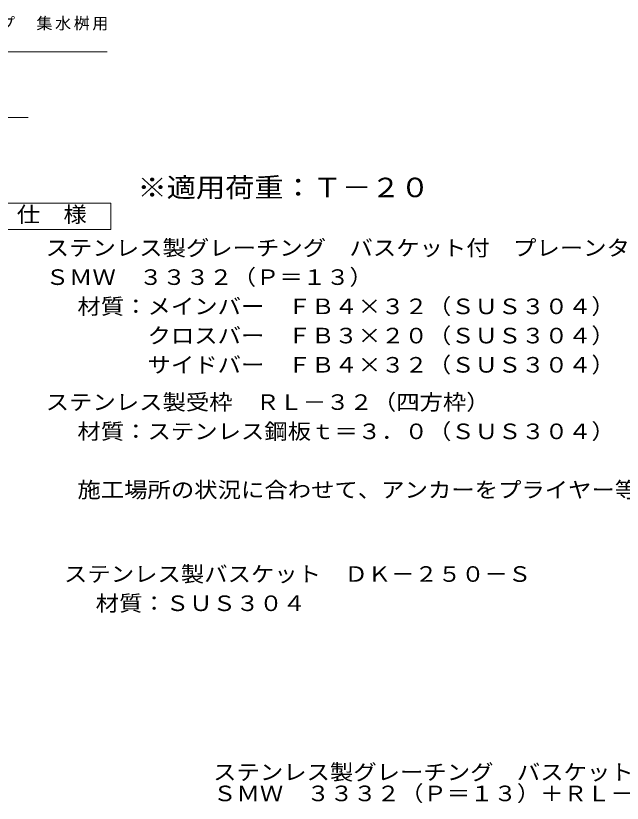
# Model space of a CAD drawing. Units: millimetres on the paper, enlarged 4 times, with parts at other scales. Extents: x -869 to 910, y -779 to 650.
# Drawn here: x -294 to 162, y -779 to -186 of the extents above; entities that cross this region are included whole.
import ezdxf
from ezdxf.enums import TextEntityAlignment as Align

# ---------------------------------------------------------------- set-up
doc = ezdxf.new("R2010")
doc.units = ezdxf.units.MM
doc.header["$LTSCALE"] = 4
doc.layers.add('D-4_その他', color=7, linetype='Continuous', lineweight=9)
doc.layers.add('D-5_文字', color=7, linetype='Continuous', lineweight=9)
doc.layers.add('F-5_F-5ﾚｲﾔ', color=2, linetype='Continuous')
doc.styles.add('ＭＳ ゴシック', font='')
doc.styles.get('ＭＳ ゴシック').set_extended_font_data('MS Gothic')

msp = doc.modelspace()

# ---------------------------------------------------------------- linework, layer by layer
at = {"layer": 'D-5_文字'}
for p, q in [((-490.779, -213.016), (-225.398, -213.016)), ((-445.024, -262.376), (-284.937, -262.376))]:
    msp.add_line(p, q, dxfattribs=at)
msp.add_lwpolyline([(-312.639, -346.786), (-312.639, -326.785), (-222.639, -326.785), (-222.639, -346.786)], close=True, dxfattribs=at)

# ---------------------------------------------------------------- texts
at = {"layer": 'D-4_その他', "color": 2, "style": 'ＭＳ ゴシック', "width": 1.1}
for s, p in [('ステンレス製バスケット\u3000ＤＫ－２５０－Ｓ', (-258.026, -615.41)), ('材質：ＳＵＳ３０４', (-234.142, -637.41))]:
    msp.add_text(s, height=11.73, dxfattribs=at).set_placement(p, align=Align.BOTTOM_LEFT)
at = {"layer": 'D-5_文字', "color": 3, "style": 'ＭＳ ゴシック', "width": 1.1}
msp.add_text('※適用荷重：Ｔ－２０', height=14.66, dxfattribs=at).set_placement((-202.639, -326.785), align=Align.BOTTOM_LEFT)
at = {"layer": 'D-5_文字', "color": 2, "style": 'ＭＳ ゴシック', "width": 1.1}
for s, p in [('仕\u3000様', (-293.639, -344.786)), ('ステンレス製グレーチング\u3000バスケット付\u3000プレーンタイプ\u3000集水桝用', (-271.803, -369.954)), ('ＳＭＷ\u3000３３３２（Ｐ＝１３）', (-271.803, -391.954)), ('材質：メインバー\u3000ＦＢ４×３２（ＳＵＳ３０４）', (-247.918, -413.954)), ('\u3000\u3000\u3000クロスバー\u3000ＦＢ３×２０（ＳＵＳ３０４）', (-247.918, -435.954)), ('\u3000\u3000\u3000サイドバー\u3000ＦＢ４×３２（ＳＵＳ３０４）', (-247.918, -457.954)), ('ステンレス製受枠\u3000ＲＬ－３２（四方枠）', (-271.803, -486.025)), ('材質：ステンレス鋼板ｔ＝３．０（ＳＵＳ３０４）', (-247.918, -508.025)), ('施工場所の状況に合わせて、アンカーをプライヤー等で折り曲げてご使用ください。', (-247.918, -552.025))]:
    msp.add_text(s, height=11.73, dxfattribs=at).set_placement(p, align=Align.BOTTOM_LEFT)
at = {"layer": 'D-5_文字', "insert": (-489.398, -196.953), "char_height": 8.798, "attachment_point": 7, "style": 'ＭＳ ゴシック'}
msp.add_mtext('\\T1.17;バスケット付\u3000プレーンタイプ\u3000集水桝用', dxfattribs=at)
at = {"layer": 'F-5_F-5ﾚｲﾔ', "style": 'ＭＳ ゴシック', "width": 1.1}
for s, p in [('ステンレス製グレーチング\u3000バスケット付\u3000プレーンタイプ\u3000集水桝用', (-145.731, -764.546)), ('ＳＭＷ\u3000３３３２（Ｐ＝１３）＋ＲＬ－３２（四方枠）＋ＤＫ－２５０－Ｓ', (-145.731, -780.546))]:
    msp.add_text(s, height=11.73, dxfattribs=at).set_placement(p, align=Align.BOTTOM_LEFT)

doc.saveas('drawing.dxf')
